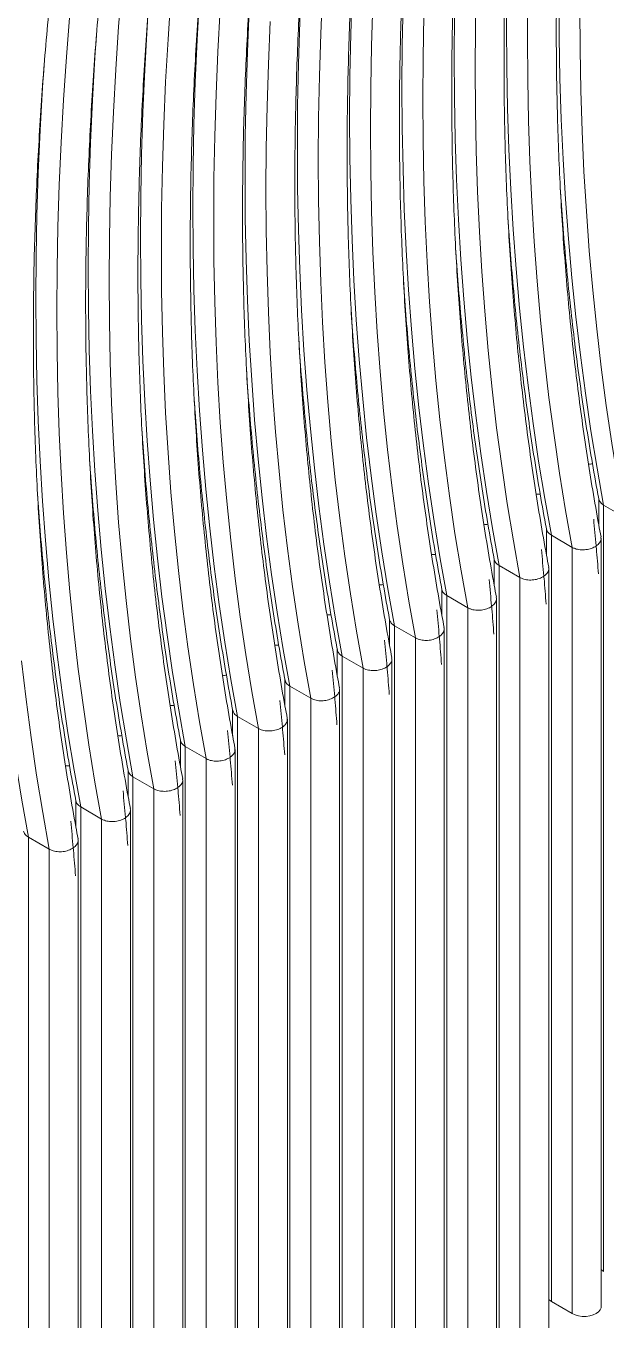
# Model space of a CAD drawing. Header units: millimetres. Extents: x 18217 to 37054, y 415 to 7180.
# Drawn here: x 19131 to 19461, y 2879 to 3614 of the extents above; entities that cross this region are included whole.
import ezdxf

# ---------------------------------------------------------------- set-up
doc = ezdxf.new("R2010")
doc.units = ezdxf.units.MM

# ---------------------------------------------------------------- blocks, each defined once
blk = doc.blocks.new('sdasdasdasdas')
at = {"linetype": 'ByBlock', "lineweight": 9}
for p, q in [((20168.88, 2658.24), (20168.88, 2645.88)), ((20181.12, 2649.33), (20171.22, 2655.04)), ((20171.22, 2292.4), (20171.22, 2655.04)), ((20144.13, 2643.95), (20144.13, 2631.6)), ((20156.37, 2635.04), (20146.47, 2640.75)), ((20146.47, 2278.11), (20146.47, 2640.75)), ((20156.37, 2272.39), (20156.37, 2635.04)), ((20170.03, 2275.56), (20170.03, 2639.38)), ((20119.38, 2629.66), (20119.38, 2617.31)), ((20131.62, 2620.75), (20121.72, 2626.47)), ((20121.72, 2263.82), (20121.72, 2626.47)), ((20145.28, 2261.27), (20145.28, 2625.09)), ((20094.63, 2615.37), (20094.63, 2603.02)), ((20131.62, 2258.11), (20131.62, 2620.75)), ((20106.87, 2606.46), (20096.97, 2612.18)), ((20096.97, 2249.53), (20096.97, 2612.18)), ((20120.53, 2246.99), (20120.53, 2610.81)), ((20106.87, 2243.82), (20106.87, 2606.46)), ((20069.88, 2601.09), (20069.88, 2588.73)), ((20082.13, 2592.18), (20072.23, 2597.89)), ((20072.23, 2235.25), (20072.23, 2597.89)), ((20082.13, 2229.53), (20082.13, 2592.18)), ((20095.78, 2232.7), (20095.78, 2596.52)), ((20045.13, 2586.8), (20045.13, 2574.45)), ((20057.38, 2577.89), (20047.48, 2583.6)), ((20047.48, 2220.96), (20047.48, 2583.6)), ((20071.03, 2218.41), (20071.03, 2582.23)), ((20020.39, 2572.51), (20020.39, 2560.16)), ((20057.38, 2215.25), (20057.38, 2577.89)), ((20032.63, 2563.6), (20022.73, 2569.32)), ((20022.73, 2206.67), (20022.73, 2569.32)), ((20046.28, 2204.13), (20046.28, 2567.94)), ((20032.63, 2200.96), (20032.63, 2563.6)), ((19995.64, 2558.23), (19995.64, 2545.87)), ((20007.88, 2549.32), (19997.98, 2555.03)), ((19997.98, 2192.39), (19997.98, 2555.03)), ((20007.88, 2186.67), (20007.88, 2549.32)), ((20021.54, 2189.84), (20021.54, 2553.66)), ((19970.89, 2543.94), (19970.89, 2531.59)), ((19983.13, 2535.03), (19973.23, 2540.74)), ((19973.23, 2178.1), (19973.23, 2540.74)), ((19996.79, 2175.55), (19996.79, 2539.37)), ((19946.14, 2529.65), (19946.14, 2517.3)), ((19983.13, 2172.38), (19983.13, 2535.03)), ((19958.38, 2520.74), (19948.48, 2526.46)), ((19948.48, 2163.81), (19948.48, 2526.46)), ((19972.04, 2161.26), (19972.04, 2525.08)), ((19958.38, 2158.1), (19958.38, 2520.74)), ((19921.39, 2515.36), (19921.39, 2503.01)), ((19933.63, 2506.45), (19923.73, 2512.17)), ((19923.73, 2149.52), (19923.73, 2512.17)), ((19933.63, 2143.81), (19933.63, 2506.45)), ((19947.29, 2146.98), (19947.29, 2510.8)), ((19908.88, 2492.17), (19898.98, 2497.88)), ((19898.98, 2135.24), (19898.98, 2497.88)), ((19922.54, 2132.69), (19922.54, 2496.51)), ((19908.88, 2129.52), (19908.88, 2492.17)), ((20146.47, 2278.11), (20156.37, 2272.39))]:
    blk.add_line(p, q, dxfattribs=at)
at = {"linetype": 'ByBlock', "lineweight": 9, "flags": 128}
for points in [[(20181.12, 2649.33), (20177.99, 2666.77), (20175.11, 2684.4), (20172.48, 2702.23), (20170.09, 2720.24), (20167.96, 2738.44), (20166.07, 2756.82), (20164.44, 2775.37), (20163.05, 2794.09), (20161.92, 2812.98), (20161.04, 2832.03), (20160.41, 2851.23), (20160.03, 2870.6), (20159.91, 2890.11)], [(20156.37, 2635.04), (20153.24, 2652.48), (20150.36, 2670.12), (20147.73, 2687.94), (20145.34, 2705.96), (20143.21, 2724.15), (20141.32, 2742.53), (20139.69, 2761.08), (20138.3, 2779.8), (20137.17, 2798.69), (20136.29, 2817.74), (20135.66, 2836.95), (20135.28, 2856.31), (20135.16, 2875.82), (20135.28, 2895.48)], [(20131.62, 2620.75), (20128.49, 2638.19), (20125.61, 2655.83), (20122.98, 2673.66), (20120.59, 2691.67), (20118.46, 2709.87), (20116.57, 2728.24), (20114.94, 2746.79), (20113.56, 2765.51), (20112.42, 2784.4), (20111.54, 2803.45), (20110.91, 2822.66), (20110.54, 2842.02), (20110.41, 2861.53), (20110.54, 2881.19), (20110.91, 2900.99)], [(20106.87, 2606.46), (20103.74, 2623.91), (20100.86, 2641.54), (20098.23, 2659.37), (20095.84, 2677.38), (20093.71, 2695.58), (20091.83, 2713.96), (20090.19, 2732.51), (20088.81, 2751.23), (20087.68, 2770.11), (20086.79, 2789.16), (20086.16, 2808.37), (20085.79, 2827.73), (20085.66, 2847.25), (20085.79, 2866.9), (20086.16, 2886.7)], [(20082.13, 2592.18), (20079, 2609.62), (20076.11, 2627.25), (20073.48, 2645.08), (20071.1, 2663.1), (20068.96, 2681.29), (20067.08, 2699.67), (20065.44, 2718.22), (20064.06, 2736.94), (20062.93, 2755.83), (20062.05, 2774.88), (20061.42, 2794.08), (20061.04, 2813.45), (20060.91, 2832.96), (20061.04, 2852.62), (20061.42, 2872.41), (20062.05, 2892.35)], [(20057.38, 2577.89), (20054.25, 2595.33), (20051.37, 2612.97), (20048.73, 2630.79), (20046.35, 2648.81), (20044.21, 2667.01), (20042.33, 2685.38), (20040.69, 2703.93), (20039.31, 2722.65), (20038.18, 2741.54), (20037.3, 2760.59), (20036.67, 2779.8), (20036.29, 2799.16), (20036.16, 2818.67), (20036.29, 2838.33), (20036.67, 2858.13), (20037.3, 2878.06), (20038.18, 2898.13)], [(20032.63, 2563.6), (20029.5, 2581.04), (20026.62, 2598.68), (20023.98, 2616.51), (20021.6, 2634.52), (20019.46, 2652.72), (20017.58, 2671.09), (20015.94, 2689.64), (20014.56, 2708.37), (20013.43, 2727.25), (20012.55, 2746.3), (20011.92, 2765.51), (20011.54, 2784.87), (20011.41, 2804.38), (20011.54, 2824.04), (20011.92, 2843.84), (20012.55, 2863.77), (20013.43, 2883.84)], [(20007.88, 2549.32), (20004.75, 2566.76), (20001.87, 2584.39), (19999.23, 2602.22), (19996.85, 2620.23), (19994.72, 2638.43), (19992.83, 2656.81), (19991.2, 2675.36), (19989.81, 2694.08), (19988.68, 2712.97), (19987.8, 2732.02), (19987.17, 2751.22), (19986.79, 2770.59), (19986.67, 2790.1), (19986.79, 2809.75), (19987.17, 2829.55), (19987.8, 2849.49), (19988.68, 2869.55), (19989.81, 2889.75)], [(19983.13, 2535.03), (19980, 2552.47), (19977.12, 2570.11), (19974.49, 2587.93), (19972.1, 2605.95), (19969.97, 2624.14), (19968.08, 2642.52), (19966.45, 2661.07), (19965.06, 2679.79), (19963.93, 2698.68), (19963.05, 2717.73), (19962.42, 2736.94), (19962.04, 2756.3), (19961.92, 2775.81), (19962.04, 2795.47), (19962.42, 2815.27), (19963.05, 2835.2), (19963.93, 2855.27), (19965.06, 2875.46), (19966.45, 2895.78)], [(19958.38, 2520.74), (19955.25, 2538.18), (19952.37, 2555.82), (19949.74, 2573.65), (19947.35, 2591.66), (19945.22, 2609.86), (19943.33, 2628.23), (19941.7, 2646.78), (19940.32, 2665.5), (19939.18, 2684.39), (19938.3, 2703.44), (19937.67, 2722.65), (19937.29, 2742.01), (19937.17, 2761.52), (19937.29, 2781.18), (19937.67, 2800.98), (19938.3, 2820.91), (19939.18, 2840.98), (19940.32, 2861.17), (19941.7, 2881.49), (19943.33, 2901.93)], [(19933.63, 2506.45), (19930.5, 2523.9), (19927.62, 2541.53), (19924.99, 2559.36), (19922.6, 2577.37), (19920.47, 2595.57), (19918.58, 2613.95), (19916.95, 2632.5), (19915.57, 2651.22), (19914.43, 2670.1), (19913.55, 2689.15), (19912.92, 2708.36), (19912.55, 2727.72), (19912.42, 2747.24), (19912.55, 2766.89), (19912.92, 2786.69), (19913.55, 2806.63), (19914.43, 2826.69), (19915.57, 2846.89), (19916.95, 2867.21), (19918.58, 2887.64)], [(20171.22, 2655.04), (20168.09, 2672.48), (20165.21, 2690.12), (20162.58, 2707.95), (20160.19, 2725.96), (20158.06, 2744.16), (20156.17, 2762.53), (20154.54, 2781.08), (20153.15, 2799.8), (20152.02, 2818.69), (20151.14, 2837.74), (20150.51, 2856.95), (20150.13, 2876.31), (20150.01, 2895.82), (20150.13, 2915.48), (20150.51, 2935.28), (20151.14, 2955.21), (20152.02, 2975.28), (20153.15, 2995.47), (20153.88, 3006.5)], [(19908.88, 2492.17), (19905.75, 2509.61), (19902.87, 2527.24), (19900.24, 2545.07), (19897.85, 2563.09), (19895.72, 2581.28)], [(20146.47, 2640.75), (20143.34, 2658.19), (20140.46, 2675.83), (20137.83, 2693.66), (20135.44, 2711.67), (20133.31, 2729.87), (20131.42, 2748.24), (20129.79, 2766.79), (20128.41, 2785.52), (20127.27, 2804.4), (20126.39, 2823.45), (20125.76, 2842.66), (20125.39, 2862.02), (20125.26, 2881.53), (20125.39, 2901.19), (20125.76, 2920.99), (20126.39, 2940.92), (20127.27, 2960.99), (20128.41, 2981.19), (20129.13, 2992.22)], [(20121.72, 2626.47), (20118.59, 2643.91), (20115.71, 2661.54), (20113.08, 2679.37), (20110.69, 2697.38), (20108.56, 2715.58), (20106.67, 2733.96), (20105.04, 2752.51), (20103.66, 2771.23), (20102.52, 2790.12), (20101.64, 2809.17), (20101.01, 2828.37), (20100.64, 2847.74), (20100.51, 2867.25), (20100.64, 2886.9), (20101.01, 2906.7), (20101.64, 2926.64), (20102.52, 2946.7), (20103.66, 2966.9), (20104.38, 2977.93)], [(20096.97, 2612.18), (20093.85, 2629.62), (20090.96, 2647.26), (20088.33, 2665.08), (20085.95, 2683.1), (20083.81, 2701.29), (20081.93, 2719.67), (20080.29, 2738.22), (20078.91, 2756.94), (20077.78, 2775.83), (20076.89, 2794.88), (20076.27, 2814.09), (20075.89, 2833.45), (20075.76, 2852.96), (20075.89, 2872.62), (20076.27, 2892.42), (20076.89, 2912.35), (20077.78, 2932.42), (20078.91, 2952.61), (20079.63, 2963.64)], [(20072.23, 2597.89), (20069.1, 2615.33), (20066.21, 2632.97), (20063.58, 2650.8), (20061.2, 2668.81), (20059.06, 2687.01), (20057.18, 2705.38), (20055.54, 2723.93), (20054.16, 2742.65), (20053.03, 2761.54), (20052.15, 2780.59), (20051.52, 2799.8), (20051.14, 2819.16), (20051.01, 2838.67), (20051.14, 2858.33), (20051.52, 2878.13), (20052.15, 2898.06), (20053.03, 2918.13), (20054.16, 2938.33), (20054.88, 2949.35)], [(20047.48, 2583.6), (20044.35, 2601.05), (20041.47, 2618.68), (20038.83, 2636.51), (20036.45, 2654.52), (20034.31, 2672.72), (20032.43, 2691.1), (20030.79, 2709.65), (20029.41, 2728.37), (20028.28, 2747.25), (20027.4, 2766.3), (20026.77, 2785.51), (20026.39, 2804.87), (20026.26, 2824.39), (20026.39, 2844.04), (20026.77, 2863.84), (20027.4, 2883.78), (20028.28, 2903.84), (20029.41, 2924.04), (20030.13, 2935.07)], [(20022.73, 2569.32), (20019.6, 2586.76), (20016.72, 2604.4), (20014.08, 2622.22), (20011.7, 2640.24), (20009.56, 2658.43), (20007.68, 2676.81), (20006.05, 2695.36), (20004.66, 2714.08), (20003.53, 2732.97), (20002.65, 2752.02), (20002.02, 2771.23), (20001.64, 2790.59), (20001.52, 2810.1), (20001.64, 2829.76), (20002.02, 2849.55), (20002.65, 2869.49), (20003.53, 2889.56), (20004.66, 2909.75), (20005.38, 2920.78)], [(19997.98, 2555.03), (19994.85, 2572.47), (19991.97, 2590.11), (19989.33, 2607.94), (19986.95, 2625.95), (19984.82, 2644.15), (19982.93, 2662.52), (19981.3, 2681.07), (19979.91, 2699.79), (19978.78, 2718.68), (19977.9, 2737.73), (19977.27, 2756.94), (19976.89, 2776.3), (19976.77, 2795.81), (19976.89, 2815.47), (19977.27, 2835.27), (19977.9, 2855.2), (19978.78, 2875.27), (19979.91, 2895.46), (19980.63, 2906.49)], [(19973.23, 2540.74), (19970.1, 2558.18), (19967.22, 2575.82), (19964.59, 2593.65), (19962.2, 2611.66), (19960.07, 2629.86), (19958.18, 2648.23), (19956.55, 2666.78), (19955.16, 2685.51), (19954.03, 2704.39), (19953.15, 2723.44), (19952.52, 2742.65), (19952.14, 2762.01), (19952.02, 2781.52), (19952.14, 2801.18), (19952.52, 2820.98), (19953.15, 2840.91), (19954.03, 2860.98), (19955.16, 2881.18), (19955.89, 2892.21)], [(19948.48, 2526.46), (19945.35, 2543.9), (19942.47, 2561.53), (19939.84, 2579.36), (19937.45, 2597.37), (19935.32, 2615.57), (19933.43, 2633.95), (19931.8, 2652.5), (19930.42, 2671.22), (19929.28, 2690.11), (19928.4, 2709.16), (19927.77, 2728.36), (19927.4, 2747.73), (19927.27, 2767.24), (19927.4, 2786.89), (19927.77, 2806.69), (19928.4, 2826.63), (19929.28, 2846.69), (19930.42, 2866.89), (19931.14, 2877.92)], [(19923.73, 2512.17), (19920.6, 2529.61), (19917.72, 2547.25), (19915.09, 2565.07), (19912.7, 2583.09), (19910.57, 2601.28), (19908.68, 2619.66), (19907.05, 2638.21), (19905.67, 2656.93), (19904.53, 2675.82), (19903.65, 2694.87), (19903.02, 2714.08), (19902.65, 2733.44), (19902.52, 2752.95), (19902.65, 2772.61), (19903.02, 2792.41), (19903.65, 2812.34), (19904.53, 2832.41), (19905.67, 2852.6), (19906.39, 2863.63)], [(19898.98, 2497.88), (19895.86, 2515.32), (19892.97, 2532.96), (19890.34, 2550.79), (19887.96, 2568.8), (19885.82, 2587), (19883.94, 2605.37), (19882.3, 2623.92), (19880.92, 2642.64), (19879.79, 2661.53), (19878.9, 2680.58), (19878.28, 2699.79), (19877.9, 2719.15), (19877.77, 2738.66), (19877.9, 2758.32), (19878.28, 2778.12), (19878.9, 2798.05), (19879.79, 2818.12), (19880.92, 2838.32), (19881.64, 2849.34)], [(20170.03, 2293.28), (20170.11, 2293.2), (20171.22, 2292.4)], [(20145.28, 2278.99), (20145.36, 2278.92), (20146.47, 2278.11)], [(20156.37, 2272.39), (20157.77, 2271.75), (20159.39, 2271.3), (20161.13, 2271.07), (20162.93, 2271.07), (20164.67, 2271.3), (20166.29, 2271.75), (20167.69, 2272.39), (20168.8, 2273.2), (20169.58, 2274.13), (20169.98, 2275.14), (20170.03, 2275.76)]]:
    blk.add_lwpolyline(points, dxfattribs=at)
at = {"linetype": 'ByBlock', "lineweight": 9}
for points, knots in [([(20169.98, 2639.99), (20169.62, 2641.89), (20168.25, 2649.18), (20166.01, 2661.99), (20163.36, 2678.49), (20160.94, 2695.17), (20158.73, 2712.01), (20156.74, 2729.01), (20154.97, 2746.17), (20153.43, 2763.49), (20152.1, 2780.96), (20151, 2798.58), (20150.12, 2816.35), (20149.46, 2834.26), (20149.02, 2852.31), (20148.8, 2870.49), (20148.81, 2888.8), (20149.04, 2907.25), (20149.49, 2925.81), (20150.16, 2944.5), (20151.06, 2963.31), (20152.18, 2982.23), (20153.52, 3001.26), (20155.08, 3020.39), (20156.86, 3039.63), (20158.87, 3058.96), (20161.09, 3078.39), (20163.54, 3097.91), (20166.21, 3117.52), (20168.4, 3132.55), (20169.71, 3141.04), (20170.01, 3142.95)], [0, 0, 0, 0, 0.01274, 0.048919, 0.085098, 0.121275, 0.157452, 0.193628, 0.229804, 0.265979, 0.302153, 0.338328, 0.374502, 0.410677, 0.446851, 0.483026, 0.519201, 0.555376, 0.591551, 0.627727, 0.663904, 0.700081, 0.736258, 0.772436, 0.808614, 0.844793, 0.880973, 0.917153, 0.953334, 0.989516, 1, 1, 1, 1]), ([(20145.23, 2625.7), (20144.87, 2627.6), (20143.5, 2634.89), (20141.27, 2647.71), (20138.61, 2664.21), (20136.19, 2680.88), (20133.98, 2697.72), (20131.99, 2714.72), (20130.22, 2731.89), (20128.68, 2749.2), (20127.35, 2766.67), (20126.25, 2784.3), (20125.37, 2802.06), (20124.71, 2819.97), (20124.27, 2838.02), (20124.05, 2856.2), (20124.06, 2874.52), (20124.29, 2892.96), (20124.74, 2911.53), (20125.42, 2930.22), (20126.31, 2949.02), (20127.43, 2967.94), (20128.77, 2986.97), (20130.33, 3006.1), (20132.12, 3025.34), (20134.12, 3044.68), (20136.35, 3064.11), (20138.79, 3083.63), (20141.46, 3103.24), (20143.65, 3118.26), (20144.96, 3126.75), (20145.26, 3128.66)], [0, 0, 0, 0, 0.01274, 0.048919, 0.085098, 0.121275, 0.157452, 0.193628, 0.229804, 0.265979, 0.302153, 0.338328, 0.374502, 0.410677, 0.446851, 0.483026, 0.519201, 0.555376, 0.591551, 0.627727, 0.663904, 0.700081, 0.736258, 0.772436, 0.808614, 0.844793, 0.880973, 0.917153, 0.953334, 0.989516, 1, 1, 1, 1]), ([(20120.48, 2611.41), (20120.12, 2613.31), (20118.75, 2620.61), (20116.52, 2633.42), (20113.87, 2649.92), (20111.44, 2666.59), (20109.23, 2683.43), (20107.24, 2700.44), (20105.48, 2717.6), (20103.93, 2734.92), (20102.6, 2752.39), (20101.5, 2770.01), (20100.62, 2787.77), (20099.96, 2805.68), (20099.52, 2823.73), (20099.31, 2841.91), (20099.31, 2860.23), (20099.54, 2878.67), (20099.99, 2897.24), (20100.67, 2915.93), (20101.56, 2934.73), (20102.68, 2953.65), (20104.02, 2972.68), (20105.58, 2991.82), (20107.37, 3011.05), (20109.37, 3030.39), (20111.6, 3049.82), (20114.04, 3069.34), (20116.71, 3088.95), (20118.9, 3103.97), (20120.22, 3112.47), (20120.51, 3114.37)], [0, 0, 0, 0, 0.01274, 0.048919, 0.085098, 0.121275, 0.157452, 0.193628, 0.229804, 0.265979, 0.302153, 0.338328, 0.374502, 0.410677, 0.446851, 0.483026, 0.519201, 0.555376, 0.591551, 0.627727, 0.663904, 0.700081, 0.736258, 0.772436, 0.808614, 0.844793, 0.880973, 0.917153, 0.953334, 0.989516, 1, 1, 1, 1]), ([(20095.73, 2597.13), (20095.38, 2599.03), (20094, 2606.32), (20091.77, 2619.13), (20089.12, 2635.63), (20086.69, 2652.31), (20084.48, 2669.15), (20082.49, 2686.15), (20080.73, 2703.31), (20079.18, 2720.63), (20077.86, 2738.1), (20076.75, 2755.72), (20075.87, 2773.49), (20075.21, 2791.4), (20074.77, 2809.44), (20074.56, 2827.63), (20074.56, 2845.94), (20074.79, 2864.38), (20075.24, 2882.95), (20075.92, 2901.64), (20076.81, 2920.45), (20077.93, 2939.37), (20079.27, 2958.39), (20080.84, 2977.53), (20082.62, 2996.77), (20084.62, 3016.1), (20086.85, 3035.53), (20089.29, 3055.05), (20091.96, 3074.66), (20094.15, 3089.69), (20095.47, 3098.18), (20095.76, 3100.09)], [0, 0, 0, 0, 0.0127401, 0.0489193, 0.0850979, 0.1212754, 0.1574522, 0.1936282, 0.2298036, 0.2659786, 0.3021534, 0.3383279, 0.3745023, 0.4106767, 0.4468512, 0.4830258, 0.5192008, 0.5553759, 0.5915514, 0.6277273, 0.6639037, 0.7000805, 0.7362579, 0.7724358, 0.8086143, 0.8447934, 0.8809732, 0.9171535, 0.9533345, 0.9895161, 1, 1, 1, 1]), ([(20070.98, 2582.84), (20070.63, 2584.74), (20069.25, 2592.03), (20067.02, 2604.85), (20064.37, 2621.35), (20061.94, 2638.02), (20059.73, 2654.86), (20057.75, 2671.86), (20055.98, 2689.02), (20054.43, 2706.34), (20053.11, 2723.81), (20052, 2741.43), (20051.12, 2759.2), (20050.46, 2777.11), (20050.02, 2795.16), (20049.81, 2813.34), (20049.81, 2831.65), (20050.04, 2850.1), (20050.5, 2868.67), (20051.17, 2887.35), (20052.07, 2906.16), (20053.18, 2925.08), (20054.52, 2944.11), (20056.09, 2963.24), (20057.87, 2982.48), (20059.87, 3001.81), (20062.1, 3021.25), (20064.54, 3040.77), (20067.21, 3060.37), (20069.4, 3075.4), (20070.72, 3083.89), (20071.01, 3085.8)], [0, 0, 0, 0, 0.01274, 0.048919, 0.085098, 0.121275, 0.157452, 0.193628, 0.229804, 0.265979, 0.302153, 0.338328, 0.374502, 0.410677, 0.446851, 0.483026, 0.519201, 0.555376, 0.591551, 0.627727, 0.663904, 0.700081, 0.736258, 0.772436, 0.808614, 0.844793, 0.880973, 0.917153, 0.953334, 0.989516, 1, 1, 1, 1]), ([(20046.24, 2568.55), (20045.88, 2570.45), (20044.5, 2577.74), (20042.27, 2590.56), (20039.62, 2607.06), (20037.19, 2623.73), (20034.98, 2640.57), (20033, 2657.58), (20031.23, 2674.74), (20029.68, 2692.06), (20028.36, 2709.53), (20027.25, 2727.15), (20026.37, 2744.91), (20025.71, 2762.82), (20025.27, 2780.87), (20025.06, 2799.05), (20025.07, 2817.37), (20025.3, 2835.81), (20025.75, 2854.38), (20026.42, 2873.07), (20027.32, 2891.87), (20028.44, 2910.79), (20029.78, 2929.82), (20031.34, 2948.96), (20033.12, 2968.19), (20035.13, 2987.53), (20037.35, 3006.96), (20039.8, 3026.48), (20042.46, 3046.09), (20044.65, 3061.11), (20045.97, 3069.6), (20046.26, 3071.51)], [0, 0, 0, 0, 0.01274, 0.048919, 0.085098, 0.121275, 0.157452, 0.193628, 0.229804, 0.265979, 0.302153, 0.338328, 0.374502, 0.410677, 0.446851, 0.483026, 0.519201, 0.555376, 0.591551, 0.627727, 0.663904, 0.700081, 0.736258, 0.772436, 0.808614, 0.844793, 0.880973, 0.917153, 0.953334, 0.989516, 1, 1, 1, 1]), ([(20021.49, 2554.26), (20021.13, 2556.16), (20019.75, 2563.46), (20017.52, 2576.27), (20014.87, 2592.77), (20012.44, 2609.45), (20010.24, 2626.29), (20008.25, 2643.29), (20006.48, 2660.45), (20004.93, 2677.77), (20003.61, 2695.24), (20002.51, 2712.86), (20001.62, 2730.63), (20000.96, 2748.53), (20000.53, 2766.58), (20000.31, 2784.77), (20000.32, 2803.08), (20000.55, 2821.52), (20001, 2840.09), (20001.67, 2858.78), (20002.57, 2877.59), (20003.69, 2896.5), (20005.03, 2915.53), (20006.59, 2934.67), (20008.37, 2953.91), (20010.38, 2973.24), (20012.6, 2992.67), (20015.05, 3012.19), (20017.72, 3031.8), (20019.91, 3046.82), (20021.22, 3055.32), (20021.52, 3057.22)], [0, 0, 0, 0, 0.01274, 0.048919, 0.085098, 0.121275, 0.157452, 0.193628, 0.229804, 0.265979, 0.302153, 0.338328, 0.374502, 0.410677, 0.446851, 0.483026, 0.519201, 0.555376, 0.591551, 0.627727, 0.663904, 0.700081, 0.736258, 0.772436, 0.808614, 0.844793, 0.880973, 0.917153, 0.953334, 0.989516, 1, 1, 1, 1]), ([(19996.74, 2539.98), (19996.38, 2541.88), (19995.01, 2549.17), (19992.77, 2561.98), (19990.12, 2578.48), (19987.7, 2595.16), (19985.49, 2612), (19983.5, 2629), (19981.73, 2646.16), (19980.19, 2663.48), (19978.86, 2680.95), (19977.76, 2698.57), (19976.87, 2716.34), (19976.21, 2734.25), (19975.78, 2752.3), (19975.56, 2770.48), (19975.57, 2788.79), (19975.8, 2807.24), (19976.25, 2825.8), (19976.92, 2844.49), (19977.82, 2863.3), (19978.94, 2882.22), (19980.28, 2901.25), (19981.84, 2920.38), (19983.62, 2939.62), (19985.63, 2958.95), (19987.85, 2978.38), (19990.3, 2997.9), (19992.97, 3017.51), (19995.16, 3032.54), (19996.47, 3041.03), (19996.77, 3042.94)], [0, 0, 0, 0, 0.01274, 0.048919, 0.085098, 0.121275, 0.157452, 0.193628, 0.229804, 0.265979, 0.302153, 0.338328, 0.374502, 0.410677, 0.446851, 0.483026, 0.519201, 0.555376, 0.591551, 0.627727, 0.663904, 0.700081, 0.736258, 0.772436, 0.808614, 0.844793, 0.880973, 0.917153, 0.953334, 0.989516, 1, 1, 1, 1]), ([(19971.99, 2525.69), (19971.63, 2527.59), (19970.26, 2534.88), (19968.02, 2547.7), (19965.37, 2564.2), (19962.95, 2580.87), (19960.74, 2597.71), (19958.75, 2614.71), (19956.98, 2631.88), (19955.44, 2649.19), (19954.11, 2666.66), (19953.01, 2684.29), (19952.13, 2702.05), (19951.47, 2719.96), (19951.03, 2738.01), (19950.81, 2756.19), (19950.82, 2774.51), (19951.05, 2792.95), (19951.5, 2811.52), (19952.17, 2830.21), (19953.07, 2849.01), (19954.19, 2867.93), (19955.53, 2886.96), (19957.09, 2906.09), (19958.87, 2925.33), (19960.88, 2944.67), (19963.1, 2964.1), (19965.55, 2983.62), (19968.22, 3003.23), (19970.41, 3018.25), (19971.72, 3026.74), (19972.02, 3028.65)], [0, 0, 0, 0, 0.01274, 0.048919, 0.085098, 0.121275, 0.157452, 0.193628, 0.229804, 0.265979, 0.302153, 0.338328, 0.374502, 0.410677, 0.446851, 0.483026, 0.519201, 0.555376, 0.591551, 0.627727, 0.663904, 0.700081, 0.736258, 0.772436, 0.808614, 0.844793, 0.880973, 0.917153, 0.953334, 0.989516, 1, 1, 1, 1]), ([(19947.24, 2511.4), (19946.88, 2513.3), (19945.51, 2520.6), (19943.28, 2533.41), (19940.62, 2549.91), (19938.2, 2566.58), (19935.99, 2583.42), (19934, 2600.43), (19932.23, 2617.59), (19930.69, 2634.91), (19929.36, 2652.38), (19928.26, 2670), (19927.38, 2687.76), (19926.72, 2705.67), (19926.28, 2723.72), (19926.06, 2741.9), (19926.07, 2760.22), (19926.3, 2778.66), (19926.75, 2797.23), (19927.43, 2815.92), (19928.32, 2834.72), (19929.44, 2853.64), (19930.78, 2872.67), (19932.34, 2891.81), (19934.13, 2911.04), (19936.13, 2930.38), (19938.36, 2949.81), (19940.8, 2969.33), (19943.47, 2988.94), (19945.66, 3003.96), (19946.97, 3012.46), (19947.27, 3014.36)], [0, 0, 0, 0, 0.01274, 0.048919, 0.085098, 0.121275, 0.157452, 0.193628, 0.229804, 0.265979, 0.302153, 0.338328, 0.374502, 0.410677, 0.446851, 0.483026, 0.519201, 0.555376, 0.591551, 0.627727, 0.663904, 0.700081, 0.736258, 0.772436, 0.808614, 0.844793, 0.880973, 0.917153, 0.953334, 0.989516, 1, 1, 1, 1]), ([(19922.49, 2497.12), (19922.13, 2499.02), (19920.76, 2506.31), (19918.53, 2519.12), (19915.88, 2535.62), (19913.45, 2552.3), (19911.24, 2569.14), (19909.25, 2586.14), (19907.49, 2603.3), (19905.94, 2620.62), (19904.61, 2638.09), (19903.51, 2655.71), (19902.63, 2673.48), (19901.97, 2691.39), (19901.53, 2709.43), (19901.32, 2727.62), (19901.32, 2745.93), (19901.55, 2764.37), (19902, 2782.94), (19902.68, 2801.63), (19903.57, 2820.44), (19904.69, 2839.36), (19906.03, 2858.38), (19907.59, 2877.52), (19909.38, 2896.76), (19911.38, 2916.09), (19913.61, 2935.52), (19916.05, 2955.04), (19918.72, 2974.65), (19920.91, 2989.68), (19922.23, 2998.17), (19922.52, 3000.08)], [0, 0, 0, 0, 0.01274, 0.048919, 0.085098, 0.121275, 0.157452, 0.193628, 0.229804, 0.265979, 0.302153, 0.338328, 0.374502, 0.410677, 0.446851, 0.483026, 0.519201, 0.555376, 0.591551, 0.627727, 0.663904, 0.700081, 0.736258, 0.772436, 0.808614, 0.844793, 0.880973, 0.917153, 0.953334, 0.989516, 1, 1, 1, 1]), ([(20150.75, 2804.25), (20150.86, 2802.54), (20151.33, 2794.9), (20152.4, 2781.46), (20153.96, 2763.95), (20155.76, 2746.6), (20157.78, 2729.41), (20160.02, 2712.37), (20162.48, 2695.51), (20165.17, 2678.81), (20167.36, 2666.3), (20168.66, 2659.37), (20168.94, 2657.91)], [0, 0, 0, 0, 0.0336, 0.150484, 0.267369, 0.384252, 0.501135, 0.618016, 0.734895, 0.851771, 0.968645, 1, 1, 1, 1]), ([(20126.01, 2789.96), (20126.11, 2788.26), (20126.58, 2780.61), (20127.65, 2767.17), (20129.21, 2749.66), (20131.01, 2732.31), (20133.03, 2715.12), (20135.27, 2698.09), (20137.73, 2681.22), (20140.43, 2664.52), (20142.61, 2652.01), (20143.91, 2645.09), (20144.19, 2643.62)], [0, 0, 0, 0, 0.0336, 0.150484, 0.267369, 0.384252, 0.501135, 0.618016, 0.734895, 0.851771, 0.968645, 1, 1, 1, 1]), ([(20101.26, 2775.68), (20101.36, 2773.97), (20101.84, 2766.32), (20102.9, 2752.89), (20104.46, 2735.37), (20106.26, 2718.02), (20108.28, 2700.83), (20110.52, 2683.8), (20112.99, 2666.93), (20115.68, 2650.24), (20117.86, 2637.73), (20119.17, 2630.8), (20119.44, 2629.33)], [0, 0, 0, 0, 0.0336, 0.150484, 0.267369, 0.384252, 0.501135, 0.618016, 0.734895, 0.851771, 0.968645, 1, 1, 1, 1]), ([(20076.51, 2761.39), (20076.61, 2759.68), (20077.09, 2752.04), (20078.15, 2738.6), (20079.71, 2721.09), (20081.51, 2703.74), (20083.53, 2686.54), (20085.77, 2669.51), (20088.24, 2652.64), (20090.93, 2635.95), (20093.11, 2623.44), (20094.42, 2616.51), (20094.69, 2615.05)], [0, 0, 0, 0, 0.0336, 0.150484, 0.267369, 0.384252, 0.501135, 0.618016, 0.734895, 0.851771, 0.968645, 1, 1, 1, 1]), ([(20051.76, 2747.1), (20051.87, 2745.4), (20052.34, 2737.75), (20053.41, 2724.31), (20054.96, 2706.8), (20056.76, 2689.45), (20058.78, 2672.26), (20061.03, 2655.23), (20063.49, 2638.36), (20066.18, 2621.66), (20068.36, 2609.15), (20069.67, 2602.22), (20069.94, 2600.76)], [0, 0, 0, 0, 0.0336, 0.150484, 0.267369, 0.384252, 0.501135, 0.618016, 0.734895, 0.851771, 0.968645, 1, 1, 1, 1]), ([(20027.01, 2732.82), (20027.12, 2731.11), (20027.59, 2723.46), (20028.66, 2710.03), (20030.22, 2692.51), (20032.02, 2675.16), (20034.03, 2657.97), (20036.28, 2640.94), (20038.74, 2624.07), (20041.43, 2607.37), (20043.61, 2594.86), (20044.92, 2587.94), (20045.2, 2586.47)], [0, 0, 0, 0, 0.0336, 0.150484, 0.267369, 0.384252, 0.501135, 0.618016, 0.734895, 0.851771, 0.968645, 1, 1, 1, 1]), ([(20002.26, 2718.53), (20002.37, 2716.82), (20002.84, 2709.18), (20003.91, 2695.74), (20005.47, 2678.22), (20007.27, 2660.88), (20009.29, 2643.68), (20011.53, 2626.65), (20013.99, 2609.78), (20016.68, 2593.09), (20018.87, 2580.58), (20020.17, 2573.65), (20020.45, 2572.18)], [0, 0, 0, 0, 0.0336, 0.150484, 0.267369, 0.384252, 0.501135, 0.618016, 0.734895, 0.851771, 0.968645, 1, 1, 1, 1]), ([(19977.51, 2704.24), (19977.62, 2702.53), (19978.09, 2694.89), (19979.16, 2681.45), (19980.72, 2663.94), (19982.52, 2646.59), (19984.54, 2629.4), (19986.78, 2612.36), (19989.24, 2595.5), (19991.93, 2578.8), (19994.12, 2566.29), (19995.42, 2559.36), (19995.7, 2557.9)], [0, 0, 0, 0, 0.0336, 0.150484, 0.267369, 0.384252, 0.501135, 0.618016, 0.734895, 0.851771, 0.968645, 1, 1, 1, 1]), ([(19952.76, 2689.95), (19952.87, 2688.25), (19953.34, 2680.6), (19954.41, 2667.16), (19955.97, 2649.65), (19957.77, 2632.3), (19959.79, 2615.11), (19962.03, 2598.08), (19964.49, 2581.21), (19967.18, 2564.51), (19969.37, 2552), (19970.67, 2545.08), (19970.95, 2543.61)], [0, 0, 0, 0, 0.0336, 0.150484, 0.267369, 0.384252, 0.501135, 0.618016, 0.734895, 0.851771, 0.968645, 1, 1, 1, 1]), ([(19928.02, 2675.67), (19928.12, 2673.96), (19928.6, 2666.31), (19929.66, 2652.88), (19931.22, 2635.36), (19933.02, 2618.01), (19935.04, 2600.82), (19937.28, 2583.79), (19939.74, 2566.92), (19942.44, 2550.23), (19944.62, 2537.72), (19945.92, 2530.79), (19946.2, 2529.32)], [0, 0, 0, 0, 0.0336, 0.150484, 0.267369, 0.384252, 0.501135, 0.618016, 0.734895, 0.851771, 0.968645, 1, 1, 1, 1]), ([(20165.96, 2674.55), (20165.3, 2674.47), (20164.63, 2674.39), (20164.04, 2674.52), (20164.04, 2674.52)], [0, 0, 0, 0, 0.995876, 1, 1, 1, 1]), ([(19903.27, 2661.38), (19903.37, 2659.67), (19903.85, 2652.03), (19904.91, 2638.59), (19906.47, 2621.08), (19908.27, 2603.73), (19910.29, 2586.53), (19912.53, 2569.5), (19915, 2552.63), (19917.69, 2535.94), (19919.87, 2523.43), (19921.18, 2516.5), (19921.45, 2515.04)], [0, 0, 0, 0, 0.0336, 0.150484, 0.267369, 0.384252, 0.501135, 0.618016, 0.734895, 0.851771, 0.968645, 1, 1, 1, 1]), ([(20141.21, 2660.26), (20140.55, 2660.18), (20139.88, 2660.11), (20139.3, 2660.24), (20139.29, 2660.24)], [0, 0, 0, 0, 0.9958762, 1, 1, 1, 1]), ([(20171.22, 2655.04), (20170.64, 2655.45), (20169.47, 2656.26), (20169.11, 2657.36), (20168.94, 2657.91)], [0, 0, 0, 0, 0.502245, 1, 1, 1, 1]), ([(20116.46, 2645.97), (20115.8, 2645.9), (20115.14, 2645.82), (20114.55, 2645.95), (20114.54, 2645.95)], [0, 0, 0, 0, 0.995876, 1, 1, 1, 1]), ([(20166.5, 2648.32), (20166.91, 2644.1), (20167.31, 2639.87), (20167.68, 2635.68), (20167.69, 2635.67)], [0, 0, 0, 0, 0.997492, 1, 1, 1, 1]), ([(20146.47, 2640.75), (20145.89, 2641.16), (20144.73, 2641.97), (20144.37, 2643.07), (20144.19, 2643.62)], [0, 0, 0, 0, 0.502246, 1, 1, 1, 1]), ([(20167.69, 2635.67), (20167.7, 2635.68), (20168.34, 2636.12), (20169.38, 2637.14), (20170.13, 2638.67), (20169.94, 2639.6), (20169.87, 2639.97)], [0, 0, 0, 0, 0.005645, 0.380542, 0.755477, 1, 1, 1, 1]), ([(20141.75, 2634.04), (20142.16, 2629.82), (20142.57, 2625.59), (20142.94, 2621.39), (20142.94, 2621.38)], [0, 0, 0, 0, 0.997492, 1, 1, 1, 1]), ([(20167.69, 2635.67), (20167.68, 2635.66), (20167.03, 2635.22), (20165.51, 2634.46), (20162.87, 2633.85), (20160.13, 2633.81), (20157.9, 2634.27), (20156.8, 2634.82), (20156.37, 2635.04)], [0, 0, 0, 0, 0.003252, 0.219194, 0.435155, 0.650645, 0.865171, 1, 1, 1, 1]), ([(20168.76, 2622.49), (20168.45, 2626.5), (20168.11, 2630.87), (20167.72, 2635.29), (20167.69, 2635.66), (20167.69, 2635.67)], [0, 0, 0, 0, 0.916004, 0.997623, 1, 1, 1, 1]), ([(20091.72, 2631.69), (20091.05, 2631.61), (20090.39, 2631.54), (20089.8, 2631.66), (20089.8, 2631.66)], [0, 0, 0, 0, 0.995865, 1, 1, 1, 1]), ([(20121.72, 2626.47), (20121.14, 2626.87), (20119.98, 2627.68), (20119.62, 2628.78), (20119.44, 2629.33)], [0, 0, 0, 0, 0.502245, 1, 1, 1, 1]), ([(20142.94, 2621.38), (20142.95, 2621.39), (20143.59, 2621.84), (20144.63, 2622.85), (20145.38, 2624.38), (20145.19, 2625.32), (20145.12, 2625.68)], [0, 0, 0, 0, 0.005645, 0.380548, 0.755474, 1, 1, 1, 1]), ([(20066.97, 2617.4), (20066.3, 2617.32), (20065.64, 2617.25), (20065.05, 2617.37), (20065.05, 2617.37)], [0, 0, 0, 0, 0.9958762, 1, 1, 1, 1]), ([(20117, 2619.75), (20117.41, 2615.53), (20117.82, 2611.3), (20118.19, 2607.11), (20118.19, 2607.1)], [0, 0, 0, 0, 0.997492, 1, 1, 1, 1]), ([(20142.94, 2621.38), (20142.93, 2621.38), (20142.28, 2620.93), (20140.77, 2620.18), (20138.12, 2619.56), (20135.38, 2619.53), (20133.15, 2619.99), (20132.05, 2620.54), (20131.62, 2620.75)], [0, 0, 0, 0, 0.003252, 0.219194, 0.435155, 0.650646, 0.865172, 1, 1, 1, 1]), ([(20144.01, 2608.21), (20143.7, 2612.21), (20143.36, 2616.58), (20142.97, 2621), (20142.94, 2621.37), (20142.94, 2621.38)], [0, 0, 0, 0, 0.9160033, 0.9976227, 1, 1, 1, 1]), ([(20096.97, 2612.18), (20096.39, 2612.59), (20095.23, 2613.4), (20094.87, 2614.5), (20094.69, 2615.04)], [0, 0, 0, 0, 0.502246, 1, 1, 1, 1]), ([(20118.19, 2607.1), (20118.2, 2607.1), (20118.84, 2607.55), (20119.88, 2608.57), (20120.63, 2610.1), (20120.44, 2611.03), (20120.37, 2611.4)], [0, 0, 0, 0, 0.005645, 0.380542, 0.755477, 1, 1, 1, 1]), ([(20042.22, 2603.11), (20041.56, 2603.04), (20040.89, 2602.96), (20040.3, 2603.09), (20040.3, 2603.09)], [0, 0, 0, 0, 0.995865, 1, 1, 1, 1]), ([(20092.25, 2605.46), (20092.66, 2601.24), (20093.07, 2597.01), (20093.44, 2592.82), (20093.44, 2592.81)], [0, 0, 0, 0, 0.997492, 1, 1, 1, 1]), ([(20118.19, 2607.1), (20118.18, 2607.09), (20117.53, 2606.65), (20116.02, 2605.89), (20113.37, 2605.27), (20110.64, 2605.24), (20108.4, 2605.7), (20107.3, 2606.25), (20106.87, 2606.46)], [0, 0, 0, 0, 0.003252, 0.219198, 0.435156, 0.650645, 0.865171, 1, 1, 1, 1]), ([(20119.26, 2593.92), (20118.95, 2597.93), (20118.61, 2602.29), (20118.22, 2606.71), (20118.19, 2607.09), (20118.19, 2607.1)], [0, 0, 0, 0, 0.916004, 0.997623, 1, 1, 1, 1]), ([(20072.23, 2597.89), (20071.64, 2598.3), (20070.48, 2599.11), (20070.12, 2600.21), (20069.94, 2600.76)], [0, 0, 0, 0, 0.502246, 1, 1, 1, 1]), ([(20093.44, 2592.81), (20093.45, 2592.82), (20094.09, 2593.26), (20095.13, 2594.28), (20095.88, 2595.81), (20095.7, 2596.74), (20095.62, 2597.11)], [0, 0, 0, 0, 0.005645, 0.38054, 0.755473, 1, 1, 1, 1]), ([(20067.5, 2591.18), (20067.91, 2586.95), (20068.31, 2582.72), (20068.69, 2578.53), (20068.69, 2578.52)], [0, 0, 0, 0, 0.9974915, 1, 1, 1, 1]), ([(20093.44, 2592.81), (20093.43, 2592.8), (20092.78, 2592.36), (20091.27, 2591.6), (20088.62, 2590.98), (20085.89, 2590.95), (20083.65, 2591.41), (20082.55, 2591.96), (20082.13, 2592.18)], [0, 0, 0, 0, 0.003252, 0.219194, 0.435155, 0.650645, 0.865171, 1, 1, 1, 1]), ([(20094.51, 2579.63), (20094.2, 2583.64), (20093.86, 2588), (20093.47, 2592.43), (20093.44, 2592.8), (20093.44, 2592.81)], [0, 0, 0, 0, 0.916004, 0.997623, 1, 1, 1, 1]), ([(20017.47, 2588.82), (20016.81, 2588.75), (20016.14, 2588.67), (20015.55, 2588.8), (20015.55, 2588.8)], [0, 0, 0, 0, 0.9958762, 1, 1, 1, 1]), ([(20047.48, 2583.6), (20046.89, 2584.01), (20045.73, 2584.82), (20045.37, 2585.92), (20045.19, 2586.47)], [0, 0, 0, 0, 0.502242, 1, 1, 1, 1]), ([(20068.69, 2578.52), (20068.7, 2578.53), (20069.34, 2578.97), (20070.38, 2579.99), (20071.13, 2581.52), (20070.95, 2582.45), (20070.87, 2582.82)], [0, 0, 0, 0, 0.005645, 0.380542, 0.755477, 1, 1, 1, 1]), ([(19992.72, 2574.54), (19992.06, 2574.46), (19991.39, 2574.39), (19990.8, 2574.51), (19990.8, 2574.51)], [0, 0, 0, 0, 0.995865, 1, 1, 1, 1]), ([(20042.76, 2576.89), (20043.16, 2572.67), (20043.57, 2568.44), (20043.94, 2564.25), (20043.94, 2564.24)], [0, 0, 0, 0, 0.997492, 1, 1, 1, 1]), ([(20068.69, 2578.52), (20068.68, 2578.52), (20068.03, 2578.07), (20066.52, 2577.31), (20063.87, 2576.7), (20061.14, 2576.66), (20058.9, 2577.12), (20057.8, 2577.68), (20057.38, 2577.89)], [0, 0, 0, 0, 0.003257, 0.219198, 0.435155, 0.650648, 0.865171, 1, 1, 1, 1]), ([(20069.77, 2565.35), (20069.45, 2569.35), (20069.11, 2573.72), (20068.72, 2578.14), (20068.69, 2578.51), (20068.69, 2578.52)], [0, 0, 0, 0, 0.916004, 0.997623, 1, 1, 1, 1]), ([(20022.73, 2569.32), (20022.14, 2569.72), (20020.98, 2570.54), (20020.62, 2571.64), (20020.44, 2572.18)], [0, 0, 0, 0, 0.502246, 1, 1, 1, 1]), ([(20043.94, 2564.24), (20043.95, 2564.24), (20044.59, 2564.69), (20045.63, 2565.7), (20046.38, 2567.23), (20046.2, 2568.17), (20046.13, 2568.54)], [0, 0, 0, 0, 0.005645, 0.380542, 0.755477, 1, 1, 1, 1]), ([(19967.97, 2560.25), (19967.31, 2560.17), (19966.64, 2560.1), (19966.05, 2560.23), (19966.05, 2560.23)], [0, 0, 0, 0, 0.9958762, 1, 1, 1, 1]), ([(20018.01, 2562.6), (20018.41, 2558.38), (20018.82, 2554.15), (20019.19, 2549.96), (20019.19, 2549.95)], [0, 0, 0, 0, 0.997492, 1, 1, 1, 1]), ([(20043.94, 2564.24), (20043.93, 2564.23), (20043.29, 2563.78), (20041.77, 2563.03), (20039.12, 2562.41), (20036.39, 2562.38), (20034.15, 2562.84), (20033.05, 2563.39), (20032.63, 2563.6)], [0, 0, 0, 0, 0.003252, 0.219194, 0.435155, 0.650645, 0.865171, 1, 1, 1, 1]), ([(20045.02, 2551.06), (20044.7, 2555.07), (20044.36, 2559.43), (20043.98, 2563.85), (20043.94, 2564.22), (20043.94, 2564.24)], [0, 0, 0, 0, 0.916004, 0.997623, 1, 1, 1, 1]), ([(19997.98, 2555.03), (19997.4, 2555.44), (19996.23, 2556.25), (19995.87, 2557.35), (19995.69, 2557.9)], [0, 0, 0, 0, 0.502242, 1, 1, 1, 1]), ([(20019.19, 2549.95), (20019.2, 2549.95), (20019.85, 2550.4), (20020.88, 2551.42), (20021.63, 2552.95), (20021.45, 2553.88), (20021.38, 2554.25)], [0, 0, 0, 0, 0.005654, 0.380548, 0.755479, 1, 1, 1, 1]), ([(19993.26, 2548.31), (19993.67, 2544.09), (19994.07, 2539.86), (19994.44, 2535.67), (19994.44, 2535.66)], [0, 0, 0, 0, 0.997492, 1, 1, 1, 1]), ([(20019.19, 2549.95), (20019.18, 2549.94), (20018.54, 2549.5), (20017.02, 2548.74), (20014.37, 2548.12), (20011.64, 2548.09), (20009.4, 2548.55), (20008.3, 2549.1), (20007.88, 2549.32)], [0, 0, 0, 0, 0.003252, 0.219194, 0.435152, 0.650645, 0.865171, 1, 1, 1, 1]), ([(20020.27, 2536.77), (20019.95, 2540.78), (20019.61, 2545.14), (20019.23, 2549.57), (20019.19, 2549.94), (20019.19, 2549.95)], [0, 0, 0, 0, 0.916003, 0.997622, 1, 1, 1, 1]), ([(19943.22, 2545.96), (19942.56, 2545.89), (19941.9, 2545.81), (19941.31, 2545.94), (19941.3, 2545.94)], [0, 0, 0, 0, 0.995876, 1, 1, 1, 1]), ([(19973.23, 2540.74), (19972.65, 2541.15), (19971.48, 2541.96), (19971.13, 2543.06), (19970.95, 2543.61)], [0, 0, 0, 0, 0.502246, 1, 1, 1, 1]), ([(19994.44, 2535.66), (19994.45, 2535.67), (19995.1, 2536.11), (19996.14, 2537.13), (19996.89, 2538.66), (19996.7, 2539.59), (19996.63, 2539.96)], [0, 0, 0, 0, 0.005645, 0.380542, 0.755477, 1, 1, 1, 1]), ([(19918.47, 2531.68), (19917.81, 2531.6), (19917.15, 2531.53), (19916.56, 2531.65), (19916.55, 2531.65)], [0, 0, 0, 0, 0.995865, 1, 1, 1, 1]), ([(19968.51, 2534.03), (19968.92, 2529.81), (19969.33, 2525.58), (19969.69, 2521.38), (19969.7, 2521.37)], [0, 0, 0, 0, 0.997492, 1, 1, 1, 1]), ([(19994.44, 2535.66), (19994.43, 2535.65), (19993.79, 2535.21), (19992.27, 2534.45), (19989.63, 2533.84), (19986.89, 2533.8), (19984.65, 2534.26), (19983.55, 2534.81), (19983.13, 2535.03)], [0, 0, 0, 0, 0.003252, 0.219194, 0.435155, 0.650645, 0.865171, 1, 1, 1, 1]), ([(19995.52, 2522.48), (19995.21, 2526.49), (19994.87, 2530.86), (19994.48, 2535.28), (19994.45, 2535.65), (19994.44, 2535.66)], [0, 0, 0, 0, 0.916004, 0.997623, 1, 1, 1, 1]), ([(19948.48, 2526.46), (19947.9, 2526.86), (19946.74, 2527.67), (19946.38, 2528.77), (19946.2, 2529.32)], [0, 0, 0, 0, 0.502245, 1, 1, 1, 1]), ([(19969.7, 2521.37), (19969.71, 2521.38), (19970.35, 2521.83), (19971.39, 2522.84), (19972.14, 2524.37), (19971.95, 2525.31), (19971.88, 2525.67)], [0, 0, 0, 0, 0.005654, 0.380548, 0.755474, 1, 1, 1, 1]), ([(19943.76, 2519.74), (19944.17, 2515.52), (19944.58, 2511.29), (19944.95, 2507.1), (19944.95, 2507.09)], [0, 0, 0, 0, 0.997492, 1, 1, 1, 1]), ([(19969.7, 2521.37), (19969.69, 2521.37), (19969.04, 2520.92), (19967.52, 2520.17), (19964.88, 2519.55), (19962.14, 2519.52), (19959.91, 2519.98), (19958.81, 2520.53), (19958.38, 2520.74)], [0, 0, 0, 0, 0.003252, 0.219194, 0.435152, 0.650645, 0.865171, 1, 1, 1, 1]), ([(19970.77, 2508.2), (19970.46, 2512.2), (19970.12, 2516.57), (19969.73, 2520.99), (19969.7, 2521.36), (19969.7, 2521.37)], [0, 0, 0, 0, 0.9160033, 0.9976227, 1, 1, 1, 1]), ([(19923.73, 2512.17), (19923.15, 2512.58), (19921.99, 2513.39), (19921.63, 2514.49), (19921.45, 2515.03)], [0, 0, 0, 0, 0.502246, 1, 1, 1, 1]), ([(19944.95, 2507.09), (19944.96, 2507.09), (19945.6, 2507.54), (19946.64, 2508.56), (19947.39, 2510.09), (19947.2, 2511.02), (19947.13, 2511.39)], [0, 0, 0, 0, 0.005645, 0.380542, 0.755477, 1, 1, 1, 1]), ([(19919.01, 2505.45), (19919.42, 2501.23), (19919.83, 2497), (19920.2, 2492.81), (19920.2, 2492.8)], [0, 0, 0, 0, 0.997492, 1, 1, 1, 1]), ([(19944.95, 2507.09), (19944.94, 2507.08), (19944.29, 2506.64), (19942.78, 2505.88), (19940.13, 2505.26), (19937.39, 2505.23), (19935.16, 2505.69), (19934.06, 2506.24), (19933.63, 2506.45)], [0, 0, 0, 0, 0.003252, 0.219194, 0.435155, 0.650645, 0.865171, 1, 1, 1, 1]), ([(19946.02, 2493.91), (19945.71, 2497.92), (19945.37, 2502.28), (19944.98, 2506.7), (19944.95, 2507.08), (19944.95, 2507.09)], [0, 0, 0, 0, 0.916004, 0.997623, 1, 1, 1, 1]), ([(19898.98, 2497.88), (19898.4, 2498.29), (19897.24, 2499.1), (19896.88, 2500.2), (19896.7, 2500.75)], [0, 0, 0, 0, 0.502245, 1, 1, 1, 1]), ([(19920.2, 2492.8), (19920.21, 2492.81), (19920.85, 2493.25), (19921.89, 2494.27), (19922.64, 2495.8), (19922.45, 2496.73), (19922.38, 2497.1)], [0, 0, 0, 0, 0.005645, 0.380548, 0.755474, 1, 1, 1, 1]), ([(19920.2, 2492.8), (19920.19, 2492.79), (19919.54, 2492.35), (19918.03, 2491.59), (19915.38, 2490.97), (19912.65, 2490.94), (19910.41, 2491.4), (19909.31, 2491.95), (19908.88, 2492.17)], [0, 0, 0, 0, 0.003252, 0.219194, 0.435155, 0.650646, 0.865172, 1, 1, 1, 1]), ([(19921.27, 2479.62), (19920.96, 2483.63), (19920.62, 2487.99), (19920.23, 2492.42), (19920.2, 2492.79), (19920.2, 2492.8)], [0, 0, 0, 0, 0.9160033, 0.9976227, 1, 1, 1, 1])]:
    blk.add_open_spline(points, degree=3, knots=knots, dxfattribs=at)

msp = doc.modelspace()

# ---------------------------------------------------------------- block references
at = {"xscale": 1.2, "yscale": 1.2, "zscale": 1.2}
msp.add_blockref('sdasdasdasdas', (-4746.03, 155.66), dxfattribs=at)

doc.saveas('drawing.dxf')
